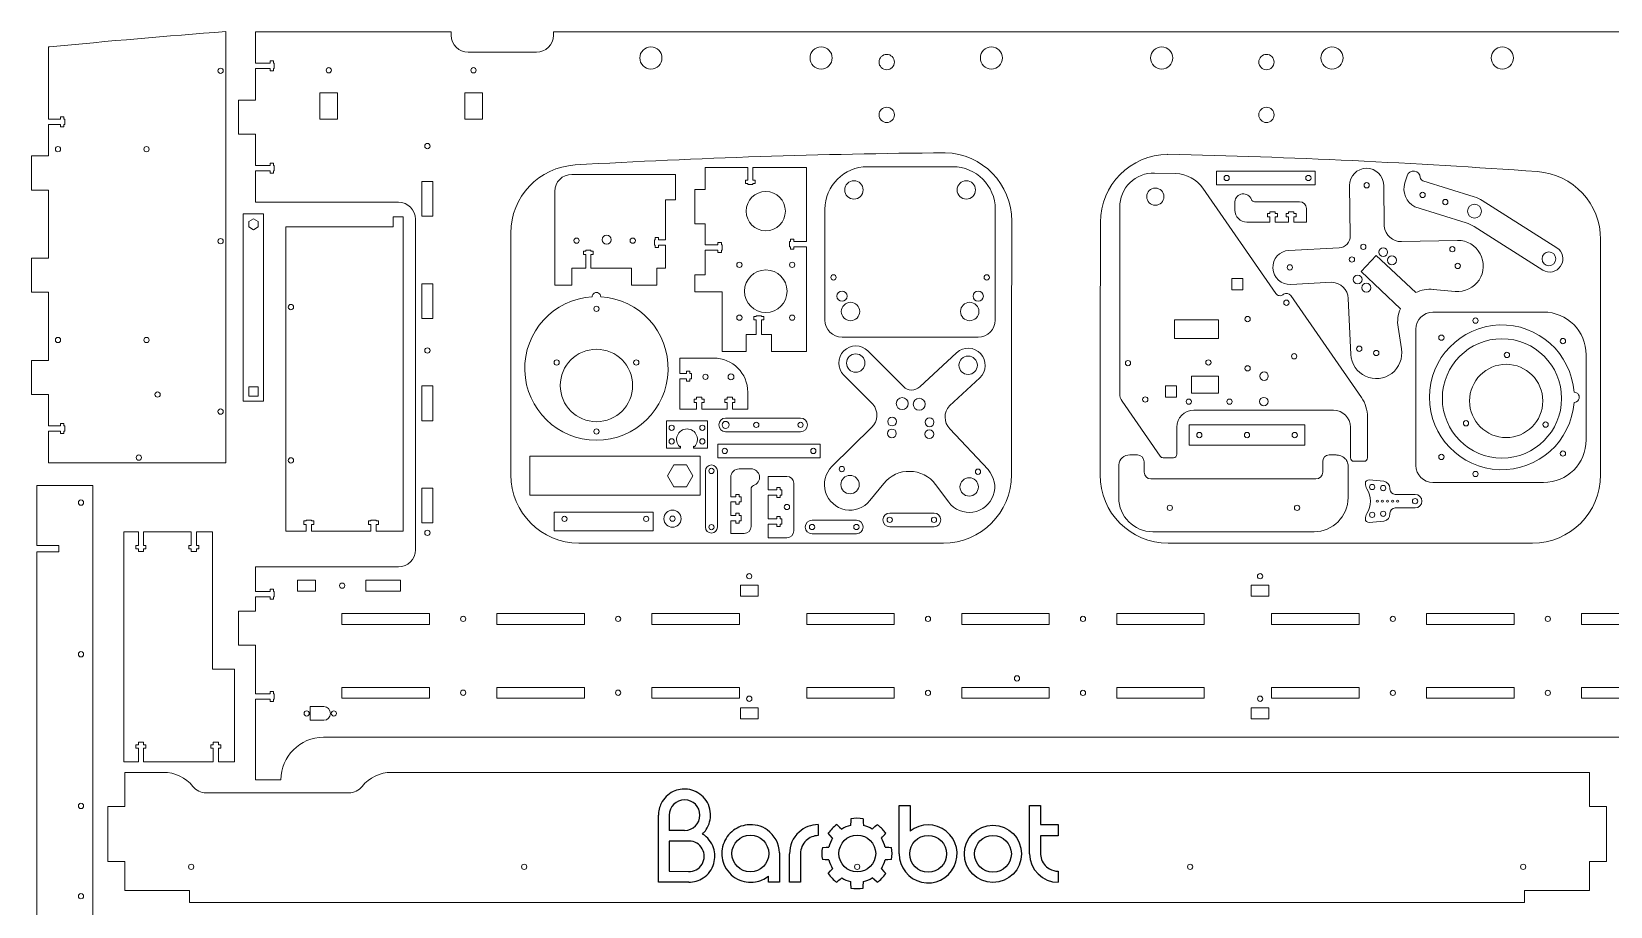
# Model space of a CAD drawing. Header units: millimetres. Extents: x 3 to 1433, y 5 to 997.
# Drawn here: x 3 to 930, y 484 to 997 of the extents above; entities that cross this region are included whole.
import ezdxf

# ---------------------------------------------------------------- set-up
doc = ezdxf.new("R2010")
doc.units = ezdxf.units.MM

msp = doc.modelspace()

# ---------------------------------------------------------------- linework, layer by layer
at = {"color": 7, "linetype": 'Continuous', "lineweight": 15}
for p, q in [((117.13, 996.94), (117.13, 743.94)), ((249.57, 996.78), (134.67, 996.78)), ((134.67, 978.33), (134.67, 996.78)), ((249.57, 994.78), (249.57, 996.78)), ((309.57, 996.78), (309.57, 994.78)), ((994.47, 996.78), (309.57, 996.78)), ((13.13, 987.92), (13.62, 987.97)), ((13.13, 945.49), (13.13, 987.92)), ((299.57, 984.78), (259.57, 984.78)), ((134.67, 978.33), (143.17, 978.33)), ((134.67, 956.78), (134.67, 975.23)), ((143.17, 975.23), (134.67, 975.23)), ((143.17, 979.7), (145.17, 979.7)), ((143.17, 978.33), (143.17, 979.7)), ((143.17, 973.85), (143.17, 975.23)), ((145.17, 973.85), (143.17, 973.85)), ((145.17, 979.7), (145.17, 978.33)), ((145.17, 978.33), (145.67, 978.33)), ((145.17, 975.23), (145.17, 973.85)), ((145.67, 975.23), (145.17, 975.23)), ((145.67, 978.33), (145.67, 975.23)), ((124.57, 956.78), (124.57, 936.78)), ((124.57, 956.78), (134.67, 956.78)), ((172.47, 960.98), (182.87, 960.98)), ((172.47, 945.58), (172.47, 960.98)), ((182.87, 960.98), (182.87, 945.58)), ((257.47, 945.58), (257.47, 960.98)), ((257.47, 960.98), (267.87, 960.98)), ((267.87, 960.98), (267.87, 945.58)), ((22.13, 946.86), (20.13, 946.86)), ((20.13, 946.86), (20.13, 945.49)), ((22.13, 945.49), (22.13, 946.86)), ((20.13, 945.49), (13.13, 945.49)), ((13.13, 923.94), (13.13, 942.39)), ((13.13, 942.39), (20.13, 942.39)), ((20.13, 942.39), (20.13, 941.01)), ((20.13, 941.01), (22.13, 941.01)), ((22.63, 945.49), (22.13, 945.49)), ((22.13, 941.01), (22.13, 942.39)), ((22.13, 942.39), (22.63, 942.39)), ((22.63, 942.39), (22.63, 945.49)), ((134.67, 936.78), (124.57, 936.78)), ((134.67, 918.33), (134.67, 936.78)), ((182.87, 945.58), (172.47, 945.58)), ((267.87, 945.58), (257.47, 945.58)), ((3.13, 923.94), (13.13, 923.94)), ((3.13, 923.94), (3.13, 903.94)), ((134.67, 918.33), (143.17, 918.33)), ((143.17, 919.7), (145.17, 919.7)), ((143.17, 918.33), (143.17, 919.7)), ((145.17, 919.7), (145.17, 918.33)), ((145.17, 918.33), (145.67, 918.33)), ((145.67, 918.33), (145.67, 915.23)), ((539.67, 925.8), (539.67, 925.82)), ((670.45, 924.92), (670.45, 924.9)), ((134.67, 896.78), (134.67, 915.23)), ((143.17, 915.23), (134.67, 915.23)), ((143.17, 913.85), (143.17, 915.23)), ((145.17, 913.85), (143.17, 913.85)), ((145.17, 915.23), (145.17, 913.85)), ((145.67, 915.23), (145.17, 915.23)), ((232.37, 908.98), (238.77, 908.98)), ((232.37, 888.58), (232.37, 908.98)), ((238.77, 908.98), (238.77, 888.58)), ((381.37, 913.15), (320.37, 913.15)), ((381.37, 898.15), (381.37, 913.15)), ((398.72, 904.22), (398.72, 917.22)), ((398.72, 917.22), (423.67, 917.22)), ((423.67, 909.72), (422.29, 909.72)), ((422.29, 909.72), (422.29, 907.72)), ((423.67, 917.22), (423.67, 909.72)), ((426.77, 909.72), (426.77, 917.22)), ((426.77, 917.22), (458.22, 917.22)), ((428.14, 909.72), (426.77, 909.72)), ((428.14, 907.72), (428.14, 909.72)), ((458.22, 873.77), (458.22, 917.22)), ((544.06, 917.67), (494.06, 917.67)), ((675.05, 913.6), (662.66, 913.92)), ((756.96, 915.01), (698.96, 915.01)), ((698.96, 915.01), (698.96, 907.01)), ((756.96, 907.01), (756.96, 915.01)), ((810.87, 912.32), (809.58, 908.2)), ((850.36, 899.97), (820.09, 909.43)), ((13.13, 903.94), (3.13, 903.94)), ((13.13, 863.94), (13.13, 903.94)), ((310.37, 903.15), (310.37, 848.15)), ((392.72, 904.22), (398.72, 904.22)), ((392.72, 904.22), (392.72, 884.22)), ((422.29, 907.72), (423.67, 907.72)), ((423.67, 907.72), (423.67, 907.22)), ((423.67, 907.22), (426.77, 907.22)), ((426.77, 907.22), (426.77, 907.72)), ((426.77, 907.72), (428.14, 907.72)), ((690.97, 905.01), (733.82, 843.24)), ((698.96, 907.01), (756.96, 907.01)), ((777.17, 906.6), (777.57, 877.11)), ((797.5, 882.67), (797.17, 906.88)), ((218.57, 896.78), (134.67, 896.78)), ((375.37, 898.15), (381.37, 898.15)), ((375.37, 898.15), (375.37, 874.7)), ((469.06, 892.67), (469.06, 827.67)), ((569.06, 827.67), (569.06, 892.67)), ((642.14, 784.59), (642.14, 893.93)), ((709.79, 892.17), (709.79, 897.06)), ((709.79, 897.06), (709.81, 897.06)), ((721.39, 897.06), (747.79, 897.06)), ((730.24, 890.17), (728.87, 890.17)), ((728.87, 890.17), (728.87, 888.17)), ((733.34, 891.17), (730.24, 891.17)), ((730.24, 891.17), (730.24, 890.17)), ((733.34, 890.17), (733.34, 891.17)), ((734.72, 890.17), (733.34, 890.17)), ((734.72, 888.17), (734.72, 890.17)), ((741.24, 890.17), (739.87, 890.17)), ((739.87, 890.17), (739.87, 888.17)), ((744.34, 891.17), (741.24, 891.17)), ((741.24, 891.17), (741.24, 890.17)), ((744.34, 890.17), (744.34, 891.17)), ((745.72, 890.17), (744.34, 890.17)), ((745.72, 888.17), (745.72, 890.17)), ((751.79, 893.06), (751.79, 885.17)), ((815.49, 894.11), (845.59, 884.7)), ((898.93, 870.06), (855.09, 897.79)), ((139.42, 889.98), (127.42, 889.98)), ((127.42, 889.98), (127.42, 779.98)), ((133.42, 887.08), (130.65, 885.48)), ((130.65, 885.48), (130.65, 882.27)), ((130.65, 882.27), (133.42, 880.67)), ((136.2, 885.48), (133.42, 887.08)), ((133.42, 880.67), (136.2, 882.27)), ((136.2, 882.27), (136.2, 885.48)), ((139.42, 779.98), (139.42, 889.98)), ((152.44, 882.44), (152.44, 703.74)), ((215.44, 882.44), (152.44, 882.44)), ((215.44, 888.24), (215.44, 882.44)), ((215.44, 888.24), (221.44, 888.24)), ((221.44, 703.74), (221.44, 888.24)), ((228.57, 692.78), (228.57, 886.78)), ((238.77, 888.58), (232.37, 888.58)), ((398.72, 884.22), (392.72, 884.22)), ((398.72, 871.72), (398.72, 884.22)), ((578.57, 810.43), (578.78, 885.7)), ((630.78, 885.01), (630.57, 810.22)), ((730.24, 885.17), (716.79, 885.17)), ((728.87, 888.17), (730.24, 888.17)), ((730.24, 888.17), (730.24, 885.17)), ((733.34, 885.17), (733.34, 888.17)), ((733.34, 888.17), (734.72, 888.17)), ((741.24, 885.17), (733.34, 885.17)), ((739.87, 888.17), (741.24, 888.17)), ((741.24, 888.17), (741.24, 885.17)), ((744.34, 885.17), (744.34, 888.17)), ((744.34, 888.17), (745.72, 888.17)), ((751.79, 885.17), (744.34, 885.17)), ((850.31, 882.52), (890.67, 857)), ((284.57, 878.74), (284.57, 736.78)), ((369.37, 874.7), (368.87, 874.7)), ((368.87, 874.7), (368.87, 871.6)), ((368.87, 871.6), (369.37, 871.6)), ((371.37, 876.08), (369.37, 876.08)), ((369.37, 876.08), (369.37, 874.7)), ((369.37, 871.6), (369.37, 870.23)), ((371.37, 874.7), (371.37, 876.08)), ((375.37, 874.7), (371.37, 874.7)), ((371.37, 870.23), (371.37, 871.6)), ((371.37, 871.6), (375.37, 871.6)), ((375.37, 871.6), (375.37, 858.15)), ((406.22, 871.72), (398.72, 871.72)), ((408.22, 873.1), (406.22, 873.1)), ((406.22, 873.1), (406.22, 871.72)), ((408.22, 871.72), (408.22, 873.1)), ((408.72, 871.72), (408.22, 871.72)), ((408.72, 868.62), (408.72, 871.72)), ((448.72, 873.77), (448.22, 873.77)), ((448.22, 873.77), (448.22, 870.67)), ((450.72, 875.15), (448.72, 875.15)), ((448.72, 875.15), (448.72, 873.77)), ((450.72, 873.77), (450.72, 875.15)), ((458.22, 873.77), (450.72, 873.77)), ((840.54, 874.42), (807.66, 873.71)), ((924.57, 736.78), (924.57, 874.89)), ((3.13, 863.94), (13.13, 863.94)), ((3.13, 863.94), (3.13, 843.94)), ((328.54, 868.15), (327.16, 868.15)), ((327.16, 868.15), (327.16, 866.15)), ((327.16, 866.15), (328.54, 866.15)), ((331.64, 868.65), (328.54, 868.65)), ((328.54, 868.65), (328.54, 868.15)), ((328.54, 866.15), (328.54, 858.15)), ((331.64, 868.15), (331.64, 868.65)), ((333.01, 868.15), (331.64, 868.15)), ((331.64, 858.15), (331.64, 866.15)), ((331.64, 866.15), (333.01, 866.15)), ((333.01, 866.15), (333.01, 868.15)), ((369.37, 870.23), (371.37, 870.23)), ((398.72, 854.22), (398.72, 868.62)), ((398.72, 868.62), (406.22, 868.62)), ((406.22, 868.62), (406.22, 867.25)), ((406.22, 867.25), (408.22, 867.25)), ((408.22, 867.25), (408.22, 868.62)), ((408.22, 868.62), (408.72, 868.62)), ((448.22, 870.67), (448.72, 870.67)), ((448.72, 870.67), (448.72, 869.3)), ((448.72, 869.3), (450.72, 869.3)), ((450.72, 869.3), (450.72, 870.67)), ((450.72, 870.67), (458.22, 870.67)), ((458.22, 809.22), (458.22, 870.67)), ((771, 870.09), (741.54, 868.54)), ((792.84, 865.59), (783.91, 856.15)), ((815.95, 843.73), (792.84, 865.59)), ((328.54, 858.15), (320.37, 858.15)), ((320.37, 858.15), (320.37, 848.15)), ((355.37, 858.15), (331.64, 858.15)), ((355.37, 848.15), (355.37, 858.15)), ((375.37, 858.15), (370.37, 858.15)), ((370.37, 858.15), (370.37, 848.15)), ((392.72, 854.22), (398.72, 854.22)), ((392.72, 854.22), (392.72, 844.22)), ((783.91, 856.15), (806.97, 834.31)), ((901.01, 859.33), (901.26, 859.71)), ((13.13, 843.94), (3.13, 843.94)), ((13.13, 803.94), (13.13, 843.94)), ((232.37, 848.98), (238.77, 848.98)), ((232.37, 828.58), (232.37, 848.98)), ((238.77, 848.98), (238.77, 828.58)), ((310.37, 848.15), (320.37, 848.15)), ((355.37, 848.15), (370.37, 848.15)), ((408.72, 844.22), (392.72, 844.22)), ((408.72, 809.22), (408.72, 844.22)), ((707.94, 852.07), (707.94, 845.47)), ((714.54, 852.07), (707.94, 852.07)), ((707.94, 845.47), (714.54, 845.47)), ((714.54, 845.47), (714.54, 852.07)), ((742.59, 848.57), (766.77, 849.84)), ((826.32, 845.61), (839.24, 844.49)), ((737.99, 842.49), (738.4, 842.77)), ((784.08, 782.19), (742.58, 842.02)), ((776.38, 840.29), (777.83, 807.43)), ((238.77, 828.58), (232.37, 828.58)), ((428.62, 829.72), (427.24, 829.72)), ((427.24, 829.72), (427.24, 827.72)), ((427.24, 827.72), (428.62, 827.72)), ((431.72, 830.22), (428.62, 830.22)), ((428.62, 830.22), (428.62, 829.72)), ((428.62, 827.72), (428.62, 819.22)), ((431.72, 829.72), (431.72, 830.22)), ((433.09, 829.72), (431.72, 829.72)), ((431.72, 819.22), (431.72, 827.72)), ((431.72, 827.72), (433.09, 827.72)), ((433.09, 827.72), (433.09, 829.72)), ((674.24, 827.77), (700.24, 827.77)), ((674.24, 816.77), (674.24, 827.77)), ((700.24, 827.77), (700.24, 816.77)), ((891.07, 832.32), (826.07, 832.32)), ((422.72, 819.22), (422.72, 809.22)), ((428.62, 819.22), (422.72, 819.22)), ((437.72, 819.22), (431.72, 819.22)), ((437.72, 809.22), (437.72, 819.22)), ((479.06, 817.67), (559.06, 817.67)), ((700.24, 816.77), (674.24, 816.77)), ((807.62, 810.7), (805.65, 823.52)), ((816.07, 822.32), (816.07, 742.32)), ((408.72, 809.22), (422.72, 809.22)), ((437.72, 809.22), (458.22, 809.22)), ((515.08, 788.65), (494.22, 809.51)), ((546.34, 808.49), (524.69, 788.46)), ((578.57, 736.78), (578.57, 810.43)), ((630.57, 810.22), (630.57, 736.78)), ((916.07, 757.32), (916.07, 807.32)), ((3.13, 803.94), (3.13, 783.94)), ((3.13, 803.94), (13.13, 803.94)), ((383.73, 805.32), (383.73, 796.32)), ((403.73, 805.32), (383.73, 805.32)), ((389.73, 797.69), (387.73, 797.69)), ((387.73, 797.69), (387.73, 796.32)), ((389.73, 796.32), (389.73, 797.69)), ((136.2, 788.48), (130.65, 788.48)), ((130.65, 788.48), (130.65, 782.93)), ((136.2, 782.93), (136.2, 788.48)), ((232.37, 788.98), (238.77, 788.98)), ((232.37, 768.58), (232.37, 788.98)), ((238.77, 788.98), (238.77, 768.58)), ((387.73, 796.32), (383.73, 796.32)), ((383.73, 793.22), (387.73, 793.22)), ((383.73, 793.22), (383.73, 775.32)), ((387.73, 793.22), (387.73, 791.84)), ((387.73, 791.84), (389.73, 791.84)), ((390.73, 796.32), (389.73, 796.32)), ((389.73, 791.84), (389.73, 793.22)), ((389.73, 793.22), (390.73, 793.22)), ((390.73, 793.22), (390.73, 796.32)), ((480.08, 795.36), (497.2, 778.24)), ((542.16, 777.37), (559.93, 793.81)), ((675.54, 789.07), (668.94, 789.07)), ((668.94, 789.07), (668.94, 782.47)), ((675.54, 782.47), (675.54, 789.07)), ((684.24, 794.77), (700.24, 794.77)), ((684.24, 784.77), (684.24, 794.77)), ((700.24, 794.77), (700.24, 784.77)), ((13.13, 783.94), (3.13, 783.94)), ((13.13, 765.49), (13.13, 783.94)), ((127.42, 779.98), (139.42, 779.98)), ((130.65, 782.93), (136.2, 782.93)), ((393.63, 781.32), (392.26, 781.32)), ((392.26, 781.32), (392.26, 779.32)), ((392.26, 779.32), (393.63, 779.32)), ((396.73, 782.32), (393.63, 782.32)), ((393.63, 782.32), (393.63, 781.32)), ((393.63, 779.32), (393.63, 775.32)), ((396.73, 781.32), (396.73, 782.32)), ((398.11, 781.32), (396.73, 781.32)), ((396.73, 775.32), (396.73, 779.32)), ((396.73, 779.32), (398.11, 779.32)), ((398.11, 779.32), (398.11, 781.32)), ((411.63, 781.32), (410.26, 781.32)), ((410.26, 781.32), (410.26, 779.32)), ((410.26, 779.32), (411.63, 779.32)), ((414.73, 782.32), (411.63, 782.32)), ((411.63, 782.32), (411.63, 781.32)), ((411.63, 779.32), (411.63, 775.32)), ((414.73, 781.32), (414.73, 782.32)), ((416.11, 781.32), (414.73, 781.32)), ((414.73, 775.32), (414.73, 779.32)), ((414.73, 779.32), (416.11, 779.32)), ((416.11, 779.32), (416.11, 781.32)), ((423.73, 775.32), (423.73, 785.32)), ((643.57, 780.03), (665.98, 747.72)), ((668.94, 782.47), (675.54, 782.47)), ((700.24, 784.77), (684.24, 784.77)), ((383.73, 775.32), (393.63, 775.32)), ((396.73, 775.32), (411.63, 775.32)), ((410.72, 770.14), (454.72, 770.14)), ((414.73, 775.32), (423.73, 775.32)), ((767.64, 774.77), (685.64, 774.77)), ((787.64, 770.79), (787.64, 746.77)), ((20.13, 765.49), (13.13, 765.49)), ((13.13, 743.94), (13.13, 762.39)), ((13.13, 762.39), (20.13, 762.39)), ((22.13, 766.86), (20.13, 766.86)), ((20.13, 766.86), (20.13, 765.49)), ((20.13, 762.39), (20.13, 761.01)), ((20.13, 761.01), (22.13, 761.01)), ((22.13, 765.49), (22.13, 766.86)), ((22.63, 765.49), (22.13, 765.49)), ((22.13, 761.01), (22.13, 762.39)), ((22.13, 762.39), (22.63, 762.39)), ((22.63, 762.39), (22.63, 765.49)), ((238.77, 768.58), (232.37, 768.58)), ((376.04, 768.43), (376.04, 752.43)), ((400.04, 768.43), (376.04, 768.43)), ((400.04, 752.43), (400.04, 768.43)), ((406.72, 766.12), (406.72, 766.14)), ((454.72, 762.12), (410.72, 762.12)), ((458.72, 766.14), (458.72, 766.12)), ((496.53, 764.71), (473.09, 741.64)), ((564.83, 739.86), (542.3, 763.83)), ((675.64, 764.77), (675.64, 748.86)), ((682.91, 766.18), (682.91, 754.18)), ((750.91, 766.18), (682.91, 766.18)), ((750.91, 754.18), (750.91, 766.18)), ((777.64, 746.77), (777.64, 764.77)), ((376.04, 752.43), (384.15, 752.43)), ((383.72, 753.29), (384.15, 753.7)), ((384.15, 753.7), (384.15, 752.43)), ((391.93, 753.7), (392.35, 753.28)), ((391.93, 752.43), (391.93, 753.7)), ((391.93, 752.43), (400.04, 752.43)), ((406.22, 746.83), (406.22, 754.83)), ((406.22, 754.83), (466.22, 754.83)), ((466.22, 754.83), (466.22, 746.83)), ((682.91, 754.18), (750.91, 754.18)), ((13.13, 743.94), (117.13, 743.94)), ((295.76, 747.81), (295.76, 724.81)), ((395.76, 747.81), (295.76, 747.81)), ((380.28, 742.78), (376.54, 736.31)), ((387.76, 742.78), (380.28, 742.78)), ((391.5, 736.31), (387.76, 742.78)), ((395.76, 724.81), (395.76, 747.81)), ((466.22, 746.83), (406.22, 746.83)), ((641.57, 742.63), (641.57, 723.44)), ((648.05, 748.54), (652.5, 748.54)), ((656.5, 744.54), (656.5, 738.44)), ((673.64, 746.86), (667.63, 746.86)), ((761.35, 738.44), (761.35, 744.55)), ((765.18, 748.54), (767.91, 748.54)), ((776.22, 742.63), (776.27, 742.15)), ((776.27, 742.15), (776.27, 723.44)), ((785.64, 744.77), (779.64, 744.77)), ((376.54, 736.31), (380.28, 729.83)), ((387.76, 729.83), (391.5, 736.31)), ((398.89, 706.13), (398.89, 739.13)), ((405.89, 739.13), (405.89, 706.13)), ((413.76, 735.33), (413.76, 723.88)), ((425.65, 740.33), (418.76, 740.33)), ((435.74, 735.93), (435.74, 727.93)), ((446.74, 735.93), (435.74, 735.93)), ((660.5, 734.44), (757.35, 734.44)), ((797.31, 733.02), (788.59, 733.89)), ((6.14, 730.53), (39.14, 730.53)), ((6.14, 695.33), (6.14, 730.53)), ((39.14, 730.53), (39.14, 461.53)), ((232.37, 728.98), (238.77, 728.98)), ((232.37, 708.58), (232.37, 728.98)), ((238.77, 728.98), (238.77, 708.58)), ((295.76, 724.81), (395.76, 724.81)), ((380.28, 729.83), (387.76, 729.83)), ((413.76, 723.88), (416.76, 723.88)), ((416.76, 723.88), (416.76, 725.26)), ((416.76, 725.26), (418.76, 725.26)), ((418.76, 725.26), (418.76, 723.88)), ((418.76, 723.88), (419.76, 723.88)), ((419.76, 723.88), (419.76, 720.88)), ((425.65, 706.43), (425.65, 728.62)), ((435.74, 727.93), (440.74, 727.93)), ((440.74, 724.83), (435.74, 724.83)), ((435.74, 724.83), (435.74, 711.03)), ((440.74, 729.31), (442.74, 729.31)), ((440.74, 727.93), (440.74, 729.31)), ((440.74, 723.46), (440.74, 724.83)), ((442.74, 723.46), (440.74, 723.46)), ((442.74, 729.31), (442.74, 727.93)), ((442.74, 727.93), (443.74, 727.93)), ((442.74, 724.83), (442.74, 723.46)), ((443.74, 724.83), (442.74, 724.83)), ((443.74, 727.93), (443.74, 724.83)), ((450.74, 703.93), (450.74, 731.93)), ((495.45, 721.7), (503.65, 731.74)), ((533.9, 731.15), (541.71, 720.8)), ((786.4, 731.89), (786.4, 731.82)), ((800.84, 728.37), (800.84, 728.78)), ((815.6, 725.37), (803.84, 725.37)), ((826.07, 732.32), (891.07, 732.32)), ((310.07, 714.97), (310.07, 703.97)), ((368.07, 714.97), (310.07, 714.97)), ((368.07, 703.97), (368.07, 714.97)), ((416.76, 720.88), (413.76, 720.88)), ((413.76, 720.88), (413.76, 712.98)), ((416.76, 719.51), (416.76, 720.88)), ((418.76, 719.51), (416.76, 719.51)), ((416.76, 712.98), (416.76, 714.36)), ((416.76, 714.36), (418.76, 714.36)), ((419.76, 720.88), (418.76, 720.88)), ((418.76, 720.88), (418.76, 719.51)), ((418.76, 714.36), (418.76, 712.98)), ((533.1, 714.4), (507.08, 714.4)), ((800.84, 713.97), (800.84, 714.37)), ((803.84, 717.37), (815.6, 717.37)), ((163.07, 709.74), (164.44, 709.74)), ((163.07, 707.74), (163.07, 709.74)), ((164.44, 707.74), (163.07, 707.74)), ((164.44, 710.24), (167.54, 710.24)), ((164.44, 709.74), (164.44, 710.24)), ((164.44, 703.74), (164.44, 707.74)), ((167.54, 710.24), (167.54, 709.74)), ((167.54, 709.74), (168.92, 709.74)), ((167.54, 707.74), (167.54, 703.74)), ((168.92, 707.74), (167.54, 707.74)), ((168.92, 709.74), (168.92, 707.74)), ((201.07, 709.74), (202.44, 709.74)), ((201.07, 707.74), (201.07, 709.74)), ((202.44, 707.74), (201.07, 707.74)), ((202.44, 710.24), (205.54, 710.24)), ((202.44, 709.74), (202.44, 710.24)), ((202.44, 703.74), (202.44, 707.74)), ((205.54, 710.24), (205.54, 709.74)), ((205.54, 709.74), (206.92, 709.74)), ((205.54, 707.74), (205.54, 703.74)), ((206.92, 707.74), (205.54, 707.74)), ((206.92, 709.74), (206.92, 707.74)), ((238.77, 708.58), (232.37, 708.58)), ((413.76, 712.98), (416.76, 712.98)), ((416.76, 709.88), (413.76, 709.88)), ((413.76, 709.88), (413.76, 702.43)), ((416.76, 708.51), (416.76, 709.88)), ((418.76, 708.51), (416.76, 708.51)), ((418.76, 712.98), (419.76, 712.98)), ((419.76, 709.88), (418.76, 709.88)), ((418.76, 709.88), (418.76, 708.51)), ((419.76, 712.98), (419.76, 709.88)), ((435.74, 711.03), (440.74, 711.03)), ((440.74, 707.93), (435.74, 707.93)), ((435.74, 707.93), (435.74, 699.93)), ((440.74, 712.41), (442.74, 712.41)), ((440.74, 711.03), (440.74, 712.41)), ((440.74, 706.56), (440.74, 707.93)), ((442.74, 706.56), (440.74, 706.56)), ((442.74, 712.41), (442.74, 711.03)), ((442.74, 711.03), (443.74, 711.03)), ((442.74, 707.93), (442.74, 706.56)), ((443.74, 707.93), (442.74, 707.93)), ((443.74, 711.03), (443.74, 707.93)), ((457.49, 706.21), (457.49, 706.19)), ((487.5, 710.2), (461.48, 710.2)), ((491.49, 706.19), (491.49, 706.21)), ((503.09, 710.41), (503.09, 710.39)), ((507.08, 706.4), (533.1, 706.4)), ((537.09, 710.39), (537.09, 710.41)), ((786.4, 710.93), (786.4, 710.85)), ((788.59, 708.86), (797.31, 709.72)), ((57.38, 568.36), (57.38, 703.36)), ((57.38, 703.36), (65.83, 703.36)), ((65.83, 703.36), (65.83, 695.36)), ((68.93, 695.36), (68.93, 703.36)), ((68.93, 703.36), (96.83, 703.36)), ((96.83, 703.36), (96.83, 695.36)), ((99.93, 695.36), (99.93, 703.36)), ((99.93, 703.36), (109.38, 703.36)), ((109.38, 622.86), (109.38, 703.36)), ((152.44, 703.74), (164.44, 703.74)), ((167.54, 703.74), (202.44, 703.74)), ((205.54, 703.74), (221.44, 703.74)), ((310.07, 703.97), (368.07, 703.97)), ((324.57, 696.78), (538.57, 696.78)), ((413.76, 702.43), (421.65, 702.43)), ((435.74, 699.93), (446.74, 699.93)), ((461.48, 702.2), (487.5, 702.2)), ((756.27, 703.44), (661.57, 703.44)), ((670.57, 696.78), (884.57, 696.78)), ((19.14, 695.33), (6.14, 695.33)), ((6.14, 691.73), (19.14, 691.73)), ((6.14, 471.53), (6.14, 691.73)), ((19.14, 691.73), (19.14, 695.33)), ((65.83, 695.36), (64.45, 695.36)), ((64.45, 695.36), (64.45, 693.36)), ((64.45, 693.36), (65.83, 693.36)), ((65.83, 693.36), (65.83, 691.86)), ((65.83, 691.86), (68.93, 691.86)), ((70.3, 695.36), (68.93, 695.36)), ((68.93, 691.86), (68.93, 693.36)), ((68.93, 693.36), (70.3, 693.36)), ((70.3, 693.36), (70.3, 695.36)), ((96.83, 695.36), (95.45, 695.36)), ((95.45, 695.36), (95.45, 693.36)), ((95.45, 693.36), (96.83, 693.36)), ((96.83, 693.36), (96.83, 691.86)), ((96.83, 691.86), (99.93, 691.86)), ((101.3, 695.36), (99.93, 695.36)), ((99.93, 691.86), (99.93, 693.36)), ((99.93, 693.36), (101.3, 693.36)), ((101.3, 693.36), (101.3, 695.36)), ((134.67, 682.78), (218.57, 682.78)), ((134.67, 668.33), (134.67, 682.78)), ((134.67, 668.33), (143.17, 668.33)), ((143.17, 669.7), (145.17, 669.7)), ((143.17, 668.33), (143.17, 669.7)), ((145.17, 669.7), (145.17, 668.33)), ((145.17, 668.33), (145.67, 668.33)), ((145.67, 668.33), (145.67, 665.23)), ((159.37, 674.98), (169.77, 674.98)), ((159.37, 668.58), (159.37, 674.98)), ((169.77, 668.58), (159.37, 668.58)), ((169.77, 674.98), (169.77, 668.58)), ((199.37, 668.58), (199.37, 674.98)), ((199.37, 674.98), (219.77, 674.98)), ((219.77, 668.58), (199.37, 668.58)), ((219.77, 674.98), (219.77, 668.58)), ((419.37, 671.98), (429.77, 671.98)), ((419.37, 665.58), (419.37, 671.98)), ((429.77, 671.98), (429.77, 665.58)), ((719.37, 665.58), (719.37, 671.98)), ((719.37, 671.98), (729.77, 671.98)), ((729.77, 671.98), (729.77, 665.58)), ((134.67, 656.78), (134.67, 665.23)), ((143.17, 665.23), (134.67, 665.23)), ((143.17, 663.85), (143.17, 665.23)), ((145.17, 663.85), (143.17, 663.85)), ((145.17, 665.23), (145.17, 663.85)), ((145.67, 665.23), (145.17, 665.23)), ((429.77, 665.58), (419.37, 665.58)), ((729.77, 665.58), (719.37, 665.58)), ((124.57, 656.78), (124.57, 636.78)), ((124.57, 656.78), (134.67, 656.78)), ((185.37, 655.48), (236.77, 655.48)), ((185.37, 649.08), (185.37, 655.48)), ((236.77, 649.08), (185.37, 649.08)), ((236.77, 655.48), (236.77, 649.08)), ((276.37, 655.48), (327.77, 655.48)), ((276.37, 649.08), (276.37, 655.48)), ((327.77, 649.08), (276.37, 649.08)), ((327.77, 655.48), (327.77, 649.08)), ((367.37, 655.48), (418.77, 655.48)), ((367.37, 649.08), (367.37, 655.48)), ((418.77, 649.08), (367.37, 649.08)), ((418.77, 655.48), (418.77, 649.08)), ((458.37, 655.48), (509.77, 655.48)), ((458.37, 649.08), (458.37, 655.48)), ((509.77, 649.08), (458.37, 649.08)), ((509.77, 655.48), (509.77, 649.08)), ((549.37, 655.48), (600.77, 655.48)), ((549.37, 649.08), (549.37, 655.48)), ((600.77, 649.08), (549.37, 649.08)), ((600.77, 655.48), (600.77, 649.08)), ((640.37, 655.48), (691.77, 655.48)), ((640.37, 649.08), (640.37, 655.48)), ((691.77, 649.08), (640.37, 649.08)), ((691.77, 655.48), (691.77, 649.08)), ((731.37, 655.48), (782.77, 655.48)), ((731.37, 649.08), (731.37, 655.48)), ((782.77, 649.08), (731.37, 649.08)), ((782.77, 655.48), (782.77, 649.08)), ((822.37, 655.48), (873.77, 655.48)), ((822.37, 649.08), (822.37, 655.48)), ((873.77, 649.08), (822.37, 649.08)), ((873.77, 655.48), (873.77, 649.08)), ((913.37, 655.48), (964.77, 655.48)), ((913.37, 649.08), (913.37, 655.48)), ((953.37, 649.08), (913.37, 649.08)), ((134.67, 636.78), (124.57, 636.78)), ((134.67, 608.33), (134.67, 636.78)), ((122.38, 622.86), (109.38, 622.86)), ((122.38, 622.86), (122.38, 568.36)), ((185.37, 612.06), (236.77, 612.06)), ((185.37, 605.66), (185.37, 612.06)), ((236.77, 612.06), (236.77, 605.66)), ((276.37, 612.06), (327.77, 612.06)), ((276.37, 605.66), (276.37, 612.06)), ((327.77, 612.06), (327.77, 605.66)), ((367.37, 612.06), (418.77, 612.06)), ((367.37, 605.66), (367.37, 612.06)), ((418.77, 612.06), (418.77, 605.66)), ((458.37, 612.06), (509.77, 612.06)), ((458.37, 605.66), (458.37, 612.06)), ((509.77, 612.06), (509.77, 605.66)), ((549.37, 612.06), (600.77, 612.06)), ((549.37, 605.66), (549.37, 612.06)), ((600.77, 612.06), (600.77, 605.66)), ((640.37, 612.06), (691.77, 612.06)), ((640.37, 605.66), (640.37, 612.06)), ((691.77, 612.06), (691.77, 605.66)), ((731.37, 612.06), (782.77, 612.06)), ((731.37, 605.66), (731.37, 612.06)), ((782.77, 612.06), (782.77, 605.66)), ((822.37, 612.06), (873.77, 612.06)), ((822.37, 605.66), (822.37, 612.06)), ((873.77, 612.06), (873.77, 605.66)), ((913.37, 612.06), (964.77, 612.06)), ((913.37, 605.66), (913.37, 612.06)), ((134.67, 608.33), (143.17, 608.33)), ((134.67, 557.78), (134.67, 605.23)), ((143.17, 605.23), (134.67, 605.23)), ((143.17, 609.7), (145.17, 609.7)), ((143.17, 608.33), (143.17, 609.7)), ((143.17, 603.85), (143.17, 605.23)), ((145.17, 603.85), (143.17, 603.85)), ((145.17, 609.7), (145.17, 608.33)), ((145.17, 608.33), (145.67, 608.33)), ((145.17, 605.23), (145.17, 603.85)), ((145.67, 605.23), (145.17, 605.23)), ((145.67, 608.33), (145.67, 605.23)), ((236.77, 605.66), (185.37, 605.66)), ((327.77, 605.66), (276.37, 605.66)), ((418.77, 605.66), (367.37, 605.66)), ((509.77, 605.66), (458.37, 605.66)), ((600.77, 605.66), (549.37, 605.66)), ((691.77, 605.66), (640.37, 605.66)), ((782.77, 605.66), (731.37, 605.66)), ((873.77, 605.66), (822.37, 605.66)), ((964.77, 605.66), (913.37, 605.66)), ((166.67, 592.78), (166.67, 600.78)), ((166.67, 600.78), (174.67, 600.78)), ((419.37, 600.06), (429.77, 600.06)), ((419.37, 593.66), (419.37, 600.06)), ((429.77, 593.66), (419.37, 593.66)), ((429.77, 600.06), (429.77, 593.66)), ((719.37, 600.06), (729.77, 600.06)), ((719.37, 593.66), (719.37, 600.06)), ((729.77, 593.66), (719.37, 593.66)), ((729.77, 600.06), (729.77, 593.66)), ((174.67, 592.78), (166.67, 592.78)), ((64.45, 578.36), (65.83, 578.36)), ((64.45, 576.36), (64.45, 578.36)), ((65.83, 576.36), (64.45, 576.36)), ((65.83, 579.86), (68.93, 579.86)), ((65.83, 578.36), (65.83, 579.86)), ((65.83, 568.36), (65.83, 576.36)), ((68.93, 579.86), (68.93, 578.36)), ((68.93, 578.36), (70.3, 578.36)), ((68.93, 576.36), (68.93, 568.36)), ((70.3, 576.36), (68.93, 576.36)), ((70.3, 578.36), (70.3, 576.36)), ((108.45, 578.36), (109.83, 578.36)), ((108.45, 576.36), (108.45, 578.36)), ((109.83, 576.36), (108.45, 576.36)), ((109.83, 579.86), (112.93, 579.86)), ((109.83, 578.36), (109.83, 579.86)), ((109.83, 568.36), (109.83, 576.36)), ((112.93, 579.86), (112.93, 578.36)), ((112.93, 578.36), (114.3, 578.36)), ((112.93, 576.36), (112.93, 568.36)), ((114.3, 576.36), (112.93, 576.36)), ((114.3, 578.36), (114.3, 576.36)), ((954.57, 582.78), (174.57, 582.78)), ((65.83, 568.36), (57.38, 568.36)), ((109.83, 568.36), (68.93, 568.36)), ((122.38, 568.36), (112.93, 568.36)), ((57.95, 562.21), (57.95, 542.21)), ((80.54, 562.21), (57.95, 562.21)), ((134.67, 557.78), (149.57, 557.78)), ((917.95, 562.21), (214.54, 562.21)), ((917.95, 542.21), (917.95, 562.21)), ((189.45, 550.21), (105.63, 550.21)), ((47.95, 542.21), (47.95, 509.93)), ((57.95, 542.21), (47.95, 542.21)), ((927.95, 542.21), (917.95, 542.21)), ((927.95, 509.93), (927.95, 542.21)), ((47.95, 509.93), (57.95, 509.93)), ((57.95, 509.93), (57.95, 492.93)), ((917.95, 509.93), (927.95, 509.93)), ((917.95, 492.93), (917.95, 509.93)), ((57.95, 492.93), (95.95, 492.93)), ((95.95, 492.93), (95.95, 485.93)), ((879.95, 492.93), (917.95, 492.93)), ((879.95, 485.93), (879.95, 492.93)), ((95.95, 485.93), (879.95, 485.93))]:
    msp.add_line(p, q, dxfattribs=at)
at = {"color": 7, "linetype": 'Continuous'}
for p, q in [((377.65, 537.11), (377.65, 528.14)), ((386.62, 528.14), (377.65, 528.14)), ((389.19, 521.9), (377.65, 521.9)), ((377.65, 521.9), (377.65, 504.15)), ((519.07, 527.93), (519.07, 527.7)), ((404.4, 512.99), (404.4, 513)), ((377.65, 504.15), (389.19, 503.95))]:
    msp.add_line(p, q, dxfattribs=at)
at = {"color": 7, "linetype": 'Continuous', "flags": 128}
for points in [[(512.62, 542.77), (516.23, 542.78), (519.06, 542.77)], [(512.62, 514.36), (512.62, 524.02), (512.62, 530.27), (512.62, 536.52), (512.62, 542.77)], [(519.06, 542.77), (519.07, 534.46), (519.07, 527.93)], [(589.17, 514.37), (589.18, 524.02), (589.17, 530.27), (589.18, 536.52), (589.18, 542.77)], [(589.18, 542.77), (591.37, 542.78), (592.79, 542.78), (594.21, 542.78), (595.62, 542.77)], [(595.62, 542.77), (595.62, 536.47), (595.63, 531.53)], [(371.27, 497.73), (371.27, 511.08), (371.27, 519.72), (371.27, 528.36), (371.27, 537.01)], [(465.12, 531.53), (465.13, 529.34), (465.13, 527.92), (465.13, 526.5), (465.13, 525.08)], [(476.02, 531.52), (477.62, 530.09), (478.88, 528.97)], [(491.45, 534.93), (491.48, 533.86), (491.55, 532.8), (491.63, 531.13)], [(496.84, 528.97), (498.37, 530.38), (499.61, 531.45)], [(595.63, 531.53), (601.47, 531.52), (606.06, 531.52)], [(606.06, 531.52), (606.08, 527.88), (606.07, 525.03)], [(473.5, 523.6), (472.05, 525.19), (470.93, 526.46)], [(595.63, 525.02), (595.62, 521.94), (595.62, 519.95), (595.62, 517.96), (595.62, 515.97)], [(606.07, 525.03), (600.22, 525.03), (595.63, 525.02)], [(442.27, 515.04), (442.28, 505.34), (442.29, 497.73)], [(448.26, 497.72), (448.26, 503.38), (448.26, 507.04), (448.26, 510.71), (448.26, 514.37)], [(454.71, 514.55), (454.71, 508.83), (454.71, 505.13), (454.71, 501.43), (454.7, 497.72)], [(471.35, 510.83), (469.2, 510.92), (467.52, 511.04)], [(467.53, 518.2), (469.66, 518.32), (471.33, 518.39)], [(504.34, 518.4), (506.47, 518.3), (508.15, 518.21)], [(508.17, 511.04), (506.03, 510.9), (504.35, 510.84)], [(435.85, 497.72), (435.84, 498.95), (435.84, 499.74), (435.84, 500.53), (435.84, 501.32)], [(470.93, 502.79), (472.37, 504.39), (473.5, 505.64)], [(502.21, 505.65), (503.63, 504.04), (504.74, 502.78)], [(606.06, 504.15), (606.08, 500.54), (606.07, 497.71)], [(389.04, 497.71), (379.09, 497.71), (371.27, 497.73)], [(442.29, 497.73), (438.68, 497.71), (435.85, 497.72)], [(454.7, 497.72), (452.51, 497.71), (451.09, 497.71), (449.68, 497.72), (448.26, 497.72)], [(478.87, 500.26), (477.9, 499.4), (477.28, 498.84), (476.65, 498.27), (476.03, 497.71)], [(499.7, 497.71), (498.08, 499.12), (496.83, 500.26)]]:
    msp.add_lwpolyline(points, dxfattribs=at)
at = {"color": 7, "linetype": 'Continuous', "lineweight": 15}
for centre, radius in [((366.81, 981.47), 6.5), ((466.81, 981.47), 6.5), ((505.31, 979.08), 4.5), ((566.81, 981.47), 6.5), ((666.81, 981.47), 6.5), ((728.31, 979.08), 4.5), ((766.81, 981.47), 6.5), ((866.81, 981.47), 6.5), ((114.13, 973.94), 1.55), ((177.67, 974.23), 1.55), ((262.67, 974.23), 1.55), ((505.31, 948.08), 4.5), ((728.31, 948.08), 4.5), ((18.63, 927.94), 1.55), ((70.63, 927.94), 1.55), ((235.57, 929.78), 1.55), ((486.06, 904.05), 5.4), ((552.06, 904.05), 5.4), ((704.96, 911.01), 1.55), ((752.96, 911.01), 1.55), ((434.29, 891.56), 11.5), ((663.05, 900.08), 5.05), ((787.17, 906.74), 1.55), ((820.02, 901.07), 1.55), ((833.38, 896.9), 1.55), ((850.48, 891.56), 4.05), ((114.13, 873.94), 1.55), ((323.16, 874.26), 1.55), ((340.87, 874.82), 2.7), ((356.16, 874.26), 1.55), ((785.21, 870.62), 1.55), ((778.52, 863.19), 1.55), ((796.9, 867.5), 2.6), ((802.01, 862.72), 2.6), ((837.49, 869.22), 1.55), ((894.23, 863.57), 4.05), ((418.79, 860.06), 1.55), ((434.29, 844.56), 12.5), ((449.79, 860.06), 1.55), ((474.06, 852.67), 1.55), ((564.06, 852.67), 1.55), ((742.07, 858.56), 1.55), ((781.86, 851.44), 2.6), ((840.65, 859.42), 1.55), ((479.06, 841.67), 3), ((559.06, 841.67), 3), ((786.97, 846.66), 2.6), ((155.44, 835.29), 1.55), ((334.86, 834.26), 1.55), ((484.06, 832.67), 5.4), ((554.06, 832.67), 5.4), ((740.02, 837.81), 1.55), ((418.79, 829.06), 1.55), ((449.79, 829.06), 1.55), ((717.24, 828.22), 1.55), ((851.07, 827.32), 1.55), ((18.63, 815.94), 1.55), ((70.63, 815.94), 1.55), ((831.07, 817.32), 1.55), ((866.62, 781.68), 35), ((902.45, 815.32), 1.55), ((235.57, 809.78), 1.55), ((334.86, 789.26), 21.25), ((487.15, 802.43), 5.4), ((744.59, 806.39), 1.55), ((782.82, 810.82), 1.55), ((792.81, 808.32), 1.55), ((869.55, 807.18), 1.55), ((311.48, 802.76), 1.55), ((358.25, 802.76), 1.55), ((553.14, 801.15), 5.4), ((647.01, 802.39), 1.55), ((694.24, 802.77), 1.55), ((717.24, 799.32), 1.55), ((869.11, 780.18), 21.5), ((398.86, 794.32), 1.55), ((413.86, 794.32), 1.75), ((726.92, 794.77), 2.5), ((77.13, 783.94), 1.55), ((514.4, 778.65), 3.5), ((524.4, 778.26), 3.5), ((657.14, 781.03), 1.55), ((682.71, 779.77), 1.55), ((706.61, 779.77), 1.55), ((726.83, 779.77), 2.5), ((114.13, 773.94), 1.55), ((508.49, 768.1), 2.6), ((530.48, 767.67), 2.6), ((334.86, 762.26), 1.55), ((379.04, 764.43), 1.55), ((397.04, 764.43), 1.55), ((410.72, 766.14), 2.05), ((428.72, 766.14), 1.55), ((454.72, 766.14), 1.55), ((508.35, 761.1), 2.6), ((530.35, 760.67), 2.6), ((688.91, 760.18), 1.55), ((716.91, 760.18), 1.55), ((744.91, 760.18), 1.55), ((845.51, 767.07), 1.55), ((892.26, 766.3), 1.55), ((379.04, 756.43), 1.55), ((397.04, 756.43), 1.55), ((410.22, 750.83), 1.55), ((462.22, 750.83), 1.55), ((66.13, 746.94), 1.55), ((155.44, 745.29), 1.55), ((831.07, 747.32), 1.55), ((902.45, 749.32), 1.55), ((402.39, 739.13), 1.55), ((478.94, 740.2), 1.55), ((483.76, 731.11), 5.4), ((553.75, 729.75), 5.4), ((558.92, 738.65), 1.55), ((851.07, 737.32), 1.55), ((790.4, 729.68), 1.55), ((796.87, 729.06), 1.55), ((32.14, 720.53), 1.55), ((379.53, 711.09), 5.05), ((446.74, 717.93), 1.55), ((671.57, 717.44), 1.55), ((746.28, 717.46), 1.55), ((790.4, 713.36), 1.55), ((793.4, 721.37), 0.665), ((796.87, 713.97), 1.55), ((796.4, 721.37), 0.665), ((799.4, 721.37), 0.665), ((802.4, 721.37), 0.665), ((805.4, 721.37), 0.665), ((815.6, 721.37), 1.55), ((316.07, 710.97), 1.55), ((364.07, 710.97), 1.55), ((379.53, 711.09), 1.55), ((402.39, 706.13), 1.55), ((461.49, 706.2), 1.55), ((487.49, 706.2), 1.55), ((507.09, 710.4), 1.55), ((533.09, 710.4), 1.55), ((235.57, 702.78), 1.55), ((424.57, 677.33), 1.55), ((724.57, 677.33), 1.55), ((185.52, 671.78), 1.55), ((256.57, 652.28), 1.55), ((347.57, 652.28), 1.55), ((529.57, 652.28), 1.55), ((620.57, 652.28), 1.55), ((802.57, 652.28), 1.55), ((893.57, 652.28), 1.55), ((32.14, 631.53), 1.55), ((581.82, 617.36), 1.55), ((256.57, 608.96), 1.55), ((347.57, 608.96), 1.55), ((424.6, 605.41), 1.55), ((529.57, 608.86), 1.55), ((620.57, 608.86), 1.55), ((724.6, 605.41), 1.55), ((802.57, 608.86), 1.55), ((893.57, 608.86), 1.55), ((164.67, 596.78), 1.55), ((180.67, 596.78), 1.55), ((32.14, 542.53), 1.55), ((96.83, 506.77), 1.55), ((292.39, 506.77), 1.55), ((487.95, 506.77), 1.55), ((683.5, 506.77), 1.55), ((879.06, 506.77), 1.55), ((32.14, 489.53), 1.55)]:
    msp.add_circle(centre, radius, dxfattribs=at)
at = {"color": 7, "linetype": 'Continuous'}
for centre, radius in [((567.71, 514.37), 16.8), ((425.23, 514.55), 10.8), ((488.03, 514.55), 10.8), ((529.63, 514.36), 10.8), ((567.71, 514.37), 10.8)]:
    msp.add_circle(centre, radius, dxfattribs=at)
at = {"color": 7, "linetype": 'Continuous', "lineweight": 15}
for centre, radius, start, end in [((443.36, -3366.86), 4375.98, 94.27543, 95.63579), ((259.57, 994.78), 10, 180, 270), ((299.57, 994.78), 10, 270, 0), ((324.57, 878.74), 40, 93.30539, 180), ((574.8, -3454.02), 4379.98, 90.45967, 93.30539), ((538.78, 885.81), 40, 359.83986, 88.73285), ((670.78, 884.9), 40, 90.47558, 179.83986), ((574.8, -3454.02), 4379.98, 85.90704, 88.74875), ((320.37, 903.15), 10, 90, 180), ((494.06, 892.67), 25, 90, 180), ((544.06, 892.67), 25, 0, 90), ((662.14, 893.93), 20, 88.53256, 180), ((674.54, 893.61), 20, 34.74692, 88.53256), ((787.17, 906.74), 10, 0.77757, 180.77757), ((814.69, 911.12), 4, 2.11704, 162.64582), ((820.68, 911.34), 2, 182.11704, 252.64582), ((884.57, 874.89), 40, 0, 85.90704), ((714.79, 896.72), 5, 19.55736, 176.06351), ((821.07, 904.73), 12, 163.18078, 242.27505), ((844.4, 880.88), 20, 57.69058, 72.64582), ((218.57, 886.78), 10, 0, 90), ((716.79, 892.17), 7, 180, 270), ((721.39, 899.06), 2, 199.55736, 270), ((747.79, 893.06), 4, 0, 90), ((807.45, 883.71), 10, 185.96513, 271.2357), ((839.62, 865.61), 20, 57.69058, 72.64582), ((770.78, 876.89), 6.8, 271.88879, 1.88879), ((840.65, 859.42), 15, 264.62255, 90.39293), ((742.07, 858.56), 10, 93, 273), ((894.92, 863.72), 7.5, 327.69058, 57.69058), ((894.68, 863.34), 7.5, 237.69058, 327.69058), ((334.86, 841.36), 2.5, 358.29857, 181.70143), ((766.39, 839.85), 10, 2.54188, 87.81244), ((824.3, 827.18), 18.54, 83.73665, 116.77653), ((334.86, 799.26), 42.1, 93.40286, 86.59714), ((736.28, 844.95), 3, 214.74692, 304.74692), ((740.11, 840.31), 3, 34.74692, 124.74692), ((479.06, 827.67), 10, 180, 270), ((559.06, 827.67), 10, 270, 0), ((823.9, 826.75), 18.54, 155.92679, 190.04093), ((826.07, 822.32), 10, 90, 180), ((891.07, 807.32), 25, 0, 90), ((866.54, 782.32), 42.5, 4.04525, 355.95475), ((487.15, 802.43), 10, 45, 225), ((553.14, 801.15), 10, 312.77757, 132.77757), ((792.81, 808.32), 15, 183.38464, 9.15502), ((403.73, 785.32), 20, 0, 90), ((519.98, 793.36), 6.8, 223.88879, 313.88879), ((650.14, 784.59), 8, 180, 214.74692), ((767.64, 770.79), 20, 0, 34.74692), ((909.04, 782.32), 3, 267.97738, 92.02262), ((410.72, 766.14), 4, 90, 180), ((454.72, 766.14), 4, 0, 90), ((489.51, 771.84), 10, 314.54188, 39.81244), ((549.58, 770.68), 10, 137.96513, 223.2357), ((685.64, 764.77), 10, 90, 180), ((767.64, 764.77), 10, 0, 90), ((388.04, 757.63), 6.12, 314.72041, 225.19582), ((410.72, 766.12), 4, 180, 270), ((454.72, 766.12), 4, 270, 0), ((891.07, 757.32), 25, 270, 0), ((402.39, 739.13), 3.5, 0, 180), ((648.05, 742.04), 6.5, 90, 174.83908), ((652.5, 744.54), 4, 0, 90), ((667.63, 748.86), 2, 214.74692, 270), ((673.64, 748.86), 2, 270, 0), ((765.35, 744.55), 4, 92.443, 180), ((779.64, 746.77), 2, 180, 270), ((785.64, 746.77), 2, 270, 0), ((826.07, 742.32), 10, 180, 270), ((324.57, 736.78), 40, 180, 270), ((418.76, 735.33), 5, 90, 180), ((425.65, 735.33), 5, 286.60155, 90), ((446.74, 731.93), 4, 0, 90), ((483.76, 731.11), 15, 135.38464, 321.15502), ((518.27, 720.34), 18.54, 87.9796, 142.04093), ((518.86, 720.33), 18.54, 35.73665, 89.79798), ((538.57, 736.78), 40, 270, 0), ((553.75, 729.75), 15, 216.62255, 42.39293), ((670.57, 736.78), 40, 180, 270), ((660.5, 738.44), 4, 180, 270), ((757.35, 738.44), 4, 270, 0), ((788.4, 731.89), 2, 84.36197, 180), ((796.52, 728.78), 4.32, 0, 79.56962), ((884.57, 736.78), 40, 270, 0), ((427.65, 728.62), 2, 106.60155, 180), ((661.57, 723.44), 20, 180, 270), ((756.27, 723.44), 20, 270.00001, 0), ((792.4, 731.82), 6, 180, 212.05759), ((775.72, 721.37), 13.67, 327.94241, 32.05759), ((803.84, 728.37), 3, 180, 270), ((815.6, 721.37), 4, 270, 90), ((507.08, 710.41), 3.99, 90, 180), ((533.1, 710.41), 3.99, 0, 90), ((792.4, 710.93), 6, 147.94241, 180), ((796.88, 713.67), 3.97, 276.17457, 4.2558), ((803.84, 714.37), 3, 90, 180), ((402.39, 706.13), 3.5, 180, 0), ((421.65, 706.43), 4, 270, 0), ((461.48, 706.21), 3.99, 90, 180), ((461.48, 706.19), 3.99, 180, 270), ((487.5, 706.21), 3.99, 0, 90), ((487.5, 706.19), 3.99, 270, 0), ((507.08, 710.39), 3.99, 180, 270), ((533.1, 710.39), 3.99, 270, 0), ((788.4, 710.85), 2, 180, 275.63803), ((446.74, 703.93), 4, 270, 0), ((218.57, 692.78), 10, 270, 0), ((174.67, 596.78), 4, 270, 90), ((174.57, 557.78), 25, 90, 180), ((80.54, 539.98), 22.23, 38.88215, 90), ((214.54, 539.98), 22.23, 90, 141.11785), ((105.63, 560.21), 10, 218.88215, 270), ((189.45, 560.21), 10, 270, 321.11785)]:
    msp.add_arc(centre, radius, start, end, dxfattribs=at)
at = {"color": 7, "linetype": 'Continuous'}
for centre, radius, start, end in [((386.55, 537.16), 15.27, 115.63897, 153.2467), ((386.54, 537.19), 15.24, 83.22921, 115.66512), ((386.63, 537.26), 15.15, 44.06206, 83.52653), ((386.71, 537.21), 15.13, 2.6747, 44.4284), ((386.45, 537.17), 15.18, 153.11766, 180.61104), ((386.62, 537.11), 8.97, 270, 180), ((386.65, 537.09), 15.2, 326.45879, 3.10039), ((379.5, 542.52), 24.17, 316.94964, 325.10713), ((425.31, 514.78), 16.73, 96.58231, 131.01225), ((425.41, 514.7), 16.82, 54.5669, 96.88173), ((465.16, 514.64), 16.89, 90.13096, 132.24471), ((487.89, 514.48), 20.77, 124.85977, 144.75947), ((488.96, 511.99), 19.75, 104.34735, 120.68998), ((572.18, 528.03), 88.17, 175.503, 177.98866), ((487.82, 514.62), 20.63, 79.88663, 99.88762), ((486.34, 510.95), 20.85, 59.78309, 75.32561), ((498.91, 529.29), 2.28, 47.03572, 72.04341), ((486.81, 513.64), 22.04, 35.56139, 51.74714), ((529.63, 514.36), 17.01, 180, 128.35067), ((389.19, 512.92), 8.97, 268.059, 90), ((389.07, 512.98), 15.34, 18.53989, 58.17194), ((425.32, 514.65), 16.83, 130.75526, 166.55748), ((425.49, 514.69), 16.79, 1.20211, 54.79428), ((465.06, 514.66), 16.8, 132.02288, 180.99783), ((465.12, 514.61), 10.41, 133.0267, 180.31921), ((465.26, 514.49), 10.59, 90.70263, 133.13523), ((490.18, 513.58), 19.45, 149.00915, 165.68748), ((339.51, 670.41), 219.14, 317.93898, 318.93895), ((485.21, 513.6), 19.72, 14.08731, 30.4562), ((389.1, 513.01), 15.3, 343.74331, 18.48558), ((425.64, 514.63), 17.14, 166.7307, 201.62014), ((488.37, 514.6), 21.15, 170.18932, 189.67854), ((489.12, 515.15), 18.28, 193.66024, 211.32566), ((485.11, 515.74), 19.86, 329.45101, 345.71378), ((486.54, 514.54), 21.91, 350.81671, 9.63263), ((606.1, 514.63), 16.92, 180.90195, 269.89814), ((610.08, 515.21), 14.48, 176.99945, 192.67251), ((606.09, 514.63), 10.47, 194.35622, 240.2762), ((389.07, 513.03), 15.34, 303.78854, 343.7236), ((425.35, 514.58), 16.85, 201.81802, 243.12205), ((425.41, 514.6), 16.89, 279.72059, 308.1607), ((487.7, 514.52), 20.46, 214.98739, 235.23658), ((487.16, 515.23), 21.54, 305.58328, 324.70371), ((606.28, 515.21), 11.06, 240.89864, 268.85601), ((389.14, 512.92), 15.2, 269.61896, 303.79186), ((425.37, 514.53), 16.82, 242.96419, 279.87396), ((488.57, 516.32), 18.76, 238.8614, 256.02463), ((503.79, 497.42), 19.76, 177.97767, 189.11485), ((487.81, 514.37), 20.39, 260.03727, 280.27861), ((414.8, 499.91), 76.85, 355.81967, 358.6618), ((486.89, 517.01), 19.48, 284.09076, 300.7065)]:
    msp.add_arc(centre, radius, start, end, dxfattribs=at)
at = {"color": 7, "linetype": 'Continuous', "lineweight": 15}
msp.add_open_spline([(776.22, 742.63), (776.15, 743.08), (776.03, 743.98), (775.46, 745.21), (774.68, 746.26), (773.77, 747.04), (772.84, 747.59), (771.83, 748), (770.77, 748.28), (769.69, 748.44), (768.76, 748.51), (768.18, 748.53), (767.91, 748.54)], degree=3, knots=[0, 0, 0, 0, 0.1188905, 0.2396954, 0.3558831, 0.462198, 0.5567523, 0.6405319, 0.750531, 0.8463178, 0.9299642, 1, 1, 1, 1], dxfattribs=at)

doc.saveas('drawing.dxf')
